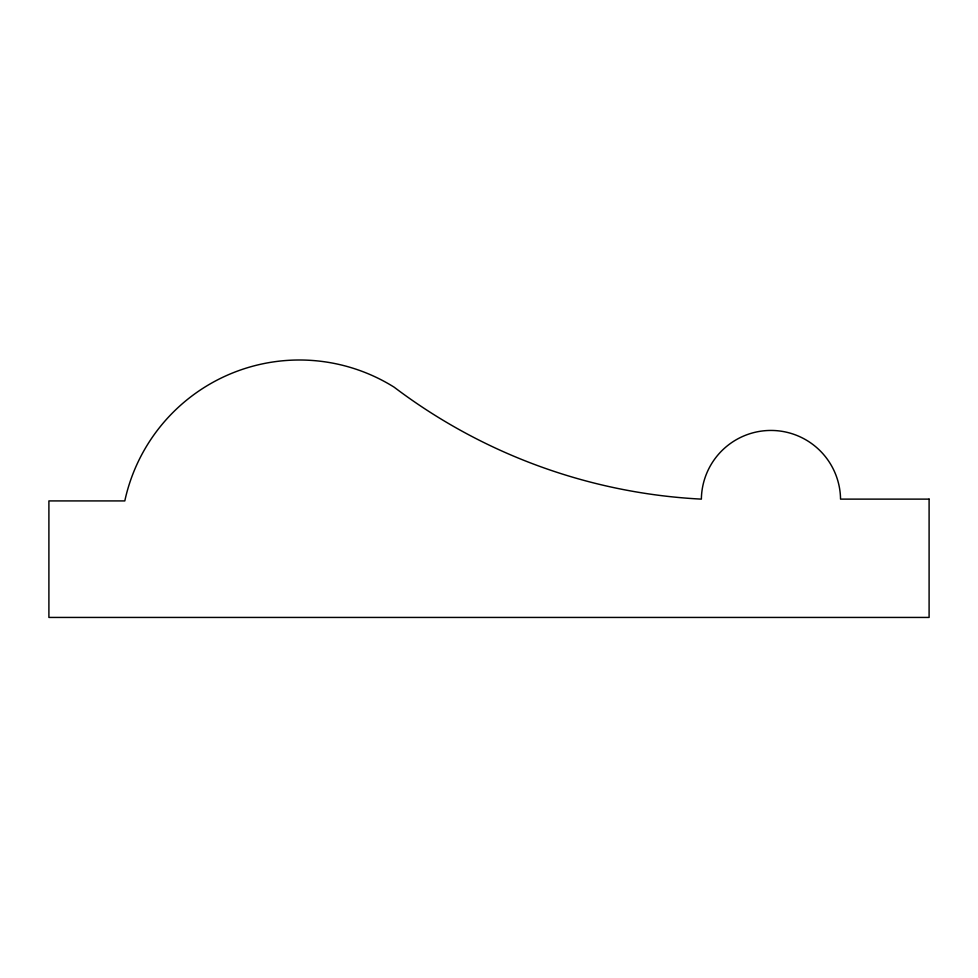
<?xml version="1.0" encoding="UTF-8"?>
<svg xmlns="http://www.w3.org/2000/svg" width="978" height="978" viewBox="0 0 978 978"><rect width="100%" height="100%" fill="white"/><g stroke="black" fill="none" stroke-linecap="round" stroke-linejoin="round"><path stroke-width="1.47" d="M929.1 499.122L840.542 499.122A69.597 69.597 0 0 0 770.957 430.442A69.597 69.597 0 0 0 701.373 499.122A556.262 556.262 0 0 1 394.11 387.154A178.656 178.656 0 0 0 124.805 500.919L48.9 500.919L48.9 617.436L929.1 617.436L929.1 499.122"/></g></svg>
